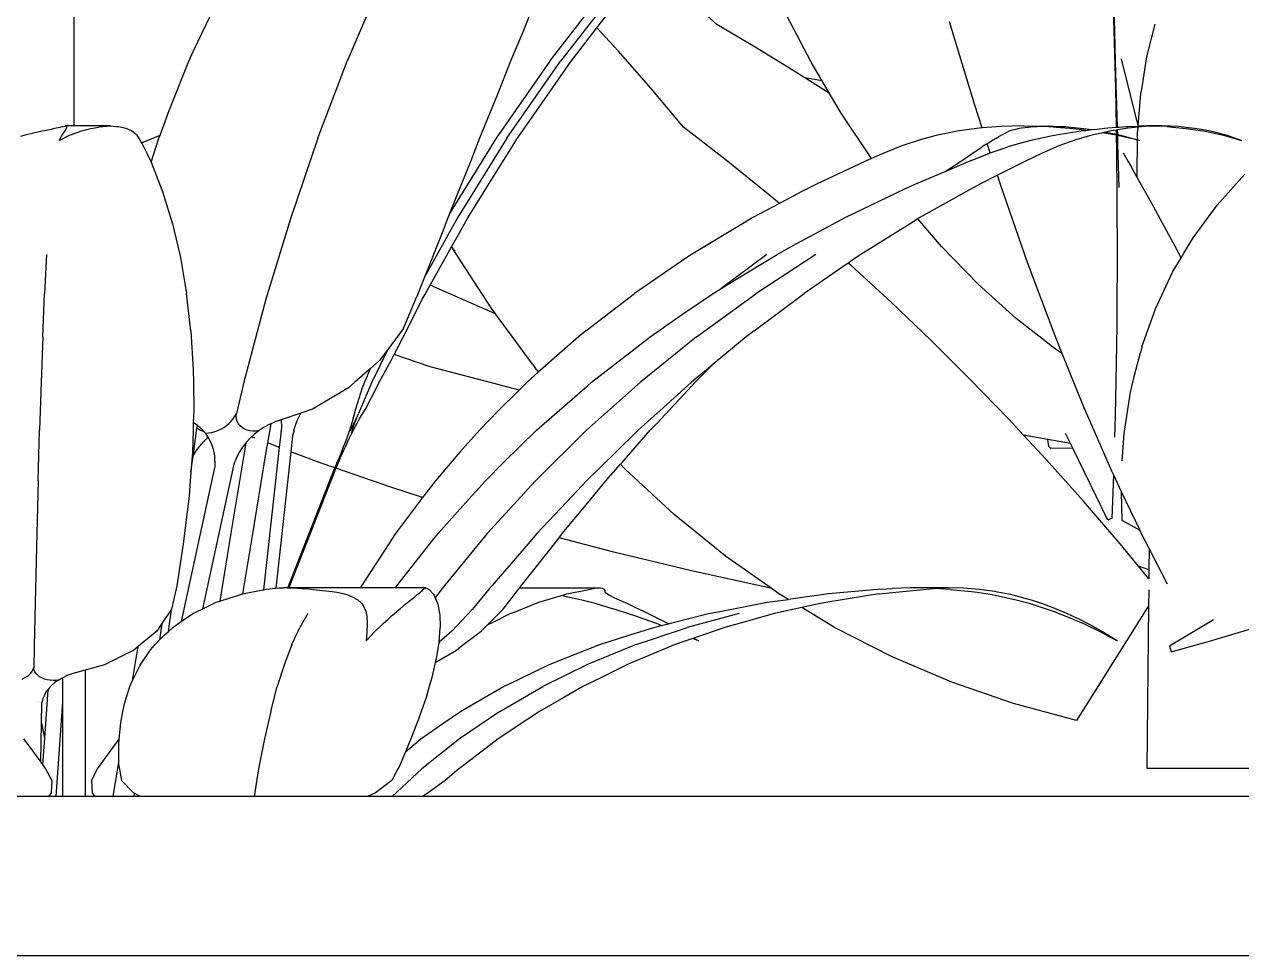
# Model space of a CAD drawing. Header units: metres. Extents: x 244.4 to 340.3, y -4.1 to 64.3.
# Drawn here: x 245.8201 to 246.2028, y 7.2895 to 7.5822 of the extents above; entities that cross this region are included whole.
import ezdxf

# ---------------------------------------------------------------- set-up
doc = ezdxf.new("R2010")
doc.units = ezdxf.units.M
doc.layers.add('Edges', color=7, linetype='Continuous')

# ---------------------------------------------------------------- blocks, each defined once
blk = doc.blocks.new('Novo+Sobrado2m fr')
for p, q in [((-9.75246, -1.66699), (-9.75246, -1.39553)), ((-9.42527, -1.63745), (-9.42626, -1.60272)), ((-9.42542, -1.6369), (-9.426, -1.6185)), ((-9.71489, -1.64334), (-9.70601, -1.62483)), ((-9.65656, -1.6231), (-9.66655, -1.64661)), ((-9.60572, -1.6231), (-9.61119, -1.637)), ((-9.58127, -1.6231), (-9.59947, -1.64661)), ((-9.58806, -1.63612), (-9.57936, -1.62483)), ((-9.55037, -1.63507), (-9.55967, -1.62656)), ((-9.52075, -1.64696), (-9.52965, -1.63001)), ((-9.60289, -1.64661), (-9.5917, -1.63216)), ((-9.61119, -1.637), (-9.61528, -1.64661)), ((-9.59362, -1.64334), (-9.58806, -1.63612)), ((-9.58139, -1.64335), (-9.58806, -1.63612)), ((-9.53827, -1.64218), (-9.55037, -1.63507)), ((-9.46926, -1.66048), (-9.47719, -1.63423)), ((-9.42527, -1.63745), (-9.42542, -1.6369)), ((-9.42523, -1.6444), (-9.42542, -1.6369)), ((-9.425, -1.64682), (-9.42527, -1.63745)), ((-9.41513, -1.6453), (-9.41256, -1.63503)), ((-9.71634, -1.64661), (-9.71489, -1.64334)), ((-9.59615, -1.64661), (-9.59362, -1.64334)), ((-9.571, -1.65518), (-9.58139, -1.64335)), ((-9.52632, -1.64952), (-9.53827, -1.64218)), ((-9.425, -1.64682), (-9.42523, -1.6444)), ((-9.42497, -1.65503), (-9.42523, -1.6444)), ((-9.41669, -1.65482), (-9.41513, -1.6453)), ((-9.72259, -1.66216), (-9.71634, -1.64661)), ((-9.67581, -1.67086), (-9.66655, -1.64661)), ((-9.61528, -1.64661), (-9.61939, -1.65732)), ((-9.61637, -1.67086), (-9.59947, -1.64661)), ((-9.60289, -1.64661), (-9.61035, -1.65732)), ((-9.60696, -1.66216), (-9.59615, -1.64661)), ((-9.5173, -1.65279), (-9.52075, -1.64696)), ((-9.4244, -1.66736), (-9.425, -1.64682)), ((-9.42178, -1.65144), (-9.42318, -1.64591)), ((-9.52272, -1.65182), (-9.52632, -1.64952)), ((-9.5173, -1.65279), (-9.52272, -1.65182)), ((-9.51491, -1.65683), (-9.52272, -1.65182)), ((-9.51491, -1.65683), (-9.5173, -1.65279)), ((-9.41833, -1.66513), (-9.42178, -1.65144)), ((-9.56083, -1.66733), (-9.571, -1.65518)), ((-9.51129, -1.66295), (-9.51491, -1.65683)), ((-9.42475, -1.66739), (-9.42497, -1.65503)), ((-9.41788, -1.66688), (-9.41703, -1.65693)), ((-9.41703, -1.65693), (-9.41669, -1.65482)), ((-9.61939, -1.65732), (-9.62502, -1.67086)), ((-9.61035, -1.65732), (-9.61976, -1.67086)), ((-9.46694, -1.66761), (-9.46926, -1.66048)), ((-9.72541, -1.66987), (-9.72259, -1.66216)), ((-9.61304, -1.67086), (-9.60696, -1.66216)), ((-9.50176, -1.67725), (-9.51129, -1.66295)), ((-9.7652, -1.66914), (-9.76245, -1.66854)), ((-9.76245, -1.66854), (-9.76118, -1.66832)), ((-9.76118, -1.66832), (-9.75949, -1.66795)), ((-9.75949, -1.66795), (-9.75847, -1.66767)), ((-9.75847, -1.66767), (-9.75803, -1.66759)), ((-9.75803, -1.66759), (-9.75683, -1.66732)), ((-9.75683, -1.66732), (-9.75628, -1.66715)), ((-9.75628, -1.66715), (-9.75589, -1.66711)), ((-9.75589, -1.66711), (-9.75523, -1.66701)), ((-9.75495, -1.66774), (-9.7555, -1.66865)), ((-9.75523, -1.66701), (-9.75515, -1.66699)), ((-9.75515, -1.66699), (-9.75485, -1.6671)), ((-9.75246, -1.66699), (-9.75515, -1.66699)), ((-9.75476, -1.66734), (-9.75495, -1.66774)), ((-9.75485, -1.6671), (-9.7548, -1.66719)), ((-9.7548, -1.66719), (-9.75476, -1.66734)), ((-9.74103, -1.66699), (-9.75246, -1.66699)), ((-9.75045, -1.66865), (-9.74843, -1.66813)), ((-9.74843, -1.66813), (-9.74714, -1.66774)), ((-9.74714, -1.66774), (-9.74583, -1.66753)), ((-9.74583, -1.66753), (-9.74397, -1.66719)), ((-9.74397, -1.66719), (-9.74341, -1.66716)), ((-9.74341, -1.66716), (-9.74103, -1.66699)), ((-9.74103, -1.66699), (-9.73917, -1.6671)), ((-9.73917, -1.6671), (-9.73843, -1.66715)), ((-9.73843, -1.66715), (-9.73738, -1.66737)), ((-9.73738, -1.66737), (-9.73614, -1.66767)), ((-9.73614, -1.66767), (-9.73581, -1.66779)), ((-9.73581, -1.66779), (-9.73448, -1.66841)), ((-9.73448, -1.66841), (-9.73426, -1.66854)), ((-9.73426, -1.66854), (-9.73339, -1.6692)), ((-9.54742, -1.67773), (-9.56083, -1.66733)), ((-9.47431, -1.66854), (-9.47772, -1.6692)), ((-9.47337, -1.66841), (-9.47431, -1.66854)), ((-9.46875, -1.66779), (-9.47337, -1.66841)), ((-9.46779, -1.66767), (-9.46875, -1.66779)), ((-9.46694, -1.66761), (-9.46779, -1.66767)), ((-9.46387, -1.66737), (-9.46694, -1.66761)), ((-9.46098, -1.66715), (-9.46387, -1.66737)), ((-9.45397, -1.66699), (-9.46098, -1.66715)), ((-9.45948, -1.66914), (-9.45838, -1.66854)), ((-9.45838, -1.66854), (-9.4577, -1.66832)), ((-9.4577, -1.66832), (-9.45634, -1.66795)), ((-9.45634, -1.66795), (-9.45517, -1.66767)), ((-9.45517, -1.66767), (-9.45459, -1.66759)), ((-9.45459, -1.66759), (-9.45237, -1.66732)), ((-9.45397, -1.66699), (-9.44668, -1.66701)), ((-9.45237, -1.66732), (-9.4509, -1.66715)), ((-9.4509, -1.66715), (-9.44974, -1.66711)), ((-9.44974, -1.66711), (-9.44966, -1.66711)), ((-9.44966, -1.66711), (-9.44668, -1.66701)), ((-9.44676, -1.66719), (-9.44966, -1.66711)), ((-9.44594, -1.66725), (-9.44676, -1.66719)), ((-9.44668, -1.66701), (-9.44599, -1.66699)), ((-9.44599, -1.66699), (-9.4431, -1.6671)), ((-9.44227, -1.66753), (-9.44594, -1.66725)), ((-9.4431, -1.6671), (-9.44064, -1.66719)), ((-9.43943, -1.66774), (-9.44227, -1.66753)), ((-9.44064, -1.66719), (-9.43911, -1.66734)), ((-9.43977, -1.66914), (-9.43591, -1.66854)), ((-9.43636, -1.66813), (-9.43943, -1.66774)), ((-9.43911, -1.66734), (-9.43502, -1.66774)), ((-9.43437, -1.66837), (-9.43636, -1.66813)), ((-9.43591, -1.66854), (-9.43437, -1.66837)), ((-9.43502, -1.66774), (-9.43244, -1.66814)), ((-9.43437, -1.66837), (-9.43393, -1.66832)), ((-9.43393, -1.66832), (-9.43244, -1.66814)), ((-9.43244, -1.66814), (-9.4308, -1.66795)), ((-9.4308, -1.66795), (-9.42852, -1.66767)), ((-9.42852, -1.66767), (-9.42746, -1.66759)), ((-9.42645, -1.66854), (-9.42803, -1.6689)), ((-9.42746, -1.66759), (-9.42475, -1.66739)), ((-9.42562, -1.66841), (-9.42645, -1.66854)), ((-9.42473, -1.66827), (-9.42562, -1.66841)), ((-9.42475, -1.66739), (-9.4244, -1.66736)), ((-9.42437, -1.66821), (-9.42473, -1.66827)), ((-9.42471, -1.66961), (-9.42473, -1.66827)), ((-9.4244, -1.66736), (-9.42383, -1.66732)), ((-9.42178, -1.66779), (-9.42437, -1.66821)), ((-9.42433, -1.66969), (-9.42437, -1.66821)), ((-9.42383, -1.66732), (-9.42167, -1.66715)), ((-9.42123, -1.6677), (-9.42178, -1.66779)), ((-9.42167, -1.66715), (-9.42125, -1.66714)), ((-9.42125, -1.66714), (-9.4179, -1.66706)), ((-9.42102, -1.66767), (-9.42123, -1.6677)), ((-9.41792, -1.66737), (-9.42102, -1.66767)), ((-9.41788, -1.66688), (-9.41833, -1.66513)), ((-9.41807, -1.66911), (-9.41792, -1.66737)), ((-9.41787, -1.66737), (-9.41792, -1.66737)), ((-9.4179, -1.66706), (-9.41788, -1.66688)), ((-9.41515, -1.66699), (-9.4179, -1.66706)), ((-9.41568, -1.66715), (-9.41787, -1.66737)), ((-9.41278, -1.66707), (-9.41568, -1.66715)), ((-9.41041, -1.66699), (-9.41515, -1.66699)), ((-9.41515, -1.66699), (-9.41278, -1.66707)), ((-9.40887, -1.66719), (-9.41278, -1.66707)), ((-9.40524, -1.66719), (-9.41041, -1.66699)), ((-9.40887, -1.66719), (-9.40714, -1.66734)), ((-9.40714, -1.66734), (-9.40278, -1.66774)), ((-9.40204, -1.66753), (-9.40524, -1.66719)), ((-9.40278, -1.66774), (-9.39686, -1.66865)), ((-9.40016, -1.66774), (-9.40204, -1.66753)), ((-9.39799, -1.66813), (-9.40016, -1.66774)), ((-9.39516, -1.66865), (-9.39799, -1.66813)), ((-9.76915, -1.6702), (-9.76777, -1.66977)), ((-9.76777, -1.66977), (-9.7652, -1.66914)), ((-9.75629, -1.66991), (-9.75717, -1.67151)), ((-9.75717, -1.67151), (-9.75383, -1.66991)), ((-9.7555, -1.66865), (-9.75629, -1.66991)), ((-9.75383, -1.66991), (-9.7512, -1.66896)), ((-9.7512, -1.66896), (-9.75045, -1.66865)), ((-9.73339, -1.6692), (-9.73284, -1.66977)), ((-9.73284, -1.66977), (-9.73256, -1.67012)), ((-9.73256, -1.67012), (-9.73178, -1.67134)), ((-9.73178, -1.67134), (-9.73127, -1.67226)), ((-9.73127, -1.67226), (-9.72541, -1.66987)), ((-9.73127, -1.67226), (-9.73071, -1.67325)), ((-9.72824, -1.67841), (-9.72578, -1.67086)), ((-9.72578, -1.67086), (-9.72541, -1.66987)), ((-9.67581, -1.67086), (-9.68434, -1.69581)), ((-9.61637, -1.67086), (-9.63192, -1.69581)), ((-9.62502, -1.67086), (-9.62767, -1.67795)), ((-9.61976, -1.67086), (-9.62416, -1.67795)), ((-9.61951, -1.68123), (-9.61304, -1.67086)), ((-9.4864, -1.67134), (-9.49219, -1.67325)), ((-9.48185, -1.67012), (-9.4864, -1.67134)), ((-9.4805, -1.66977), (-9.48185, -1.67012)), ((-9.47772, -1.6692), (-9.4805, -1.66977)), ((-9.46535, -1.67252), (-9.46499, -1.6723)), ((-9.46499, -1.6723), (-9.46351, -1.67134)), ((-9.46351, -1.67134), (-9.46256, -1.67084)), ((-9.46256, -1.67084), (-9.46146, -1.6702)), ((-9.46146, -1.6702), (-9.46076, -1.66977)), ((-9.46076, -1.66977), (-9.45948, -1.66914)), ((-9.45807, -1.67325), (-9.45464, -1.6723)), ((-9.45464, -1.6723), (-9.45107, -1.67134)), ((-9.45107, -1.67134), (-9.44875, -1.67084)), ((-9.44875, -1.67084), (-9.44577, -1.6702)), ((-9.44577, -1.6702), (-9.44535, -1.67012)), ((-9.44535, -1.67012), (-9.44367, -1.66977)), ((-9.44367, -1.66977), (-9.43977, -1.66914)), ((-9.43747, -1.67134), (-9.44287, -1.67325)), ((-9.43317, -1.67012), (-9.43747, -1.67134)), ((-9.43195, -1.66977), (-9.43317, -1.67012)), ((-9.42939, -1.6692), (-9.43195, -1.66977)), ((-9.42916, -1.66915), (-9.42939, -1.6692)), ((-9.42803, -1.6689), (-9.42916, -1.66915)), ((-9.4247, -1.66991), (-9.42916, -1.66915)), ((-9.42803, -1.6689), (-9.42471, -1.66961)), ((-9.42471, -1.66961), (-9.42433, -1.66969)), ((-9.42467, -1.67183), (-9.4247, -1.66991)), ((-9.42432, -1.66999), (-9.4247, -1.66991)), ((-9.42425, -1.67255), (-9.42467, -1.67183)), ((-9.42465, -1.67289), (-9.42467, -1.67183)), ((-9.42433, -1.66969), (-9.4233, -1.66991)), ((-9.42425, -1.67255), (-9.42432, -1.66999)), ((-9.42113, -1.67069), (-9.42432, -1.66999)), ((-9.4233, -1.66991), (-9.42114, -1.6705)), ((-9.42114, -1.6705), (-9.4181, -1.67136)), ((-9.4181, -1.67136), (-9.42113, -1.67069)), ((-9.41824, -1.6818), (-9.4181, -1.67136)), ((-9.4181, -1.67133), (-9.41807, -1.66911)), ((-9.4181, -1.67136), (-9.41741, -1.67151)), ((-9.39686, -1.66865), (-9.39107, -1.66991)), ((-9.3939, -1.66896), (-9.39516, -1.66865)), ((-9.39024, -1.66991), (-9.3939, -1.66896)), ((-9.39107, -1.66991), (-9.3854, -1.67151)), ((-9.3854, -1.67151), (-9.39024, -1.66991)), ((-9.73071, -1.67325), (-9.72958, -1.6755)), ((-9.72958, -1.6755), (-9.72832, -1.6782)), ((-9.49789, -1.6755), (-9.50176, -1.67725)), ((-9.49219, -1.67325), (-9.49789, -1.6755)), ((-9.47215, -1.67707), (-9.46996, -1.6755)), ((-9.46996, -1.6755), (-9.46913, -1.67497)), ((-9.46913, -1.67497), (-9.46769, -1.67402)), ((-9.46857, -1.67707), (-9.46469, -1.6755)), ((-9.46769, -1.67402), (-9.46659, -1.67325)), ((-9.46659, -1.67325), (-9.46535, -1.67252)), ((-9.46442, -1.6754), (-9.46535, -1.67252)), ((-9.46469, -1.6755), (-9.46442, -1.6754)), ((-9.46442, -1.6754), (-9.46318, -1.67497)), ((-9.46318, -1.67497), (-9.46038, -1.67402)), ((-9.46038, -1.67402), (-9.45807, -1.67325)), ((-9.44811, -1.6755), (-9.4535, -1.6782)), ((-9.44457, -1.67398), (-9.44811, -1.6755)), ((-9.44287, -1.67325), (-9.44457, -1.67398)), ((-9.42446, -1.69049), (-9.42465, -1.67289)), ((-9.42384, -1.68636), (-9.42425, -1.67255)), ((-9.42126, -1.67768), (-9.42252, -1.67553)), ((-9.72832, -1.6782), (-9.72824, -1.67841)), ((-9.72824, -1.67841), (-9.72557, -1.68514)), ((-9.62416, -1.67795), (-9.63438, -1.69445)), ((-9.62767, -1.67795), (-9.63438, -1.69445)), ((-9.53418, -1.68844), (-9.54742, -1.67773)), ((-9.50385, -1.6782), (-9.51886, -1.68514)), ((-9.50176, -1.67725), (-9.50385, -1.6782)), ((-9.47858, -1.68126), (-9.47379, -1.67816)), ((-9.47858, -1.68126), (-9.47122, -1.67816)), ((-9.47379, -1.67816), (-9.47215, -1.67707)), ((-9.47122, -1.67816), (-9.46857, -1.67707)), ((-9.4535, -1.6782), (-9.46212, -1.68248)), ((-9.42087, -1.67838), (-9.42126, -1.67768)), ((-9.41817, -1.68318), (-9.42087, -1.67838)), ((-9.62865, -1.69581), (-9.61951, -1.68123)), ((-9.48784, -1.68514), (-9.47858, -1.68126)), ((-9.46212, -1.68248), (-9.4675, -1.68514)), ((-9.46107, -1.68571), (-9.46212, -1.68248)), ((-9.41817, -1.68318), (-9.41824, -1.6818)), ((-9.4137, -1.69115), (-9.41817, -1.68318)), ((-9.39309, -1.69184), (-9.38446, -1.68219)), ((-9.72557, -1.68514), (-9.72463, -1.68763)), ((-9.72463, -1.68763), (-9.7221, -1.69577)), ((-9.52366, -1.68763), (-9.53071, -1.69137)), ((-9.51886, -1.68514), (-9.52366, -1.68763)), ((-9.51003, -1.69574), (-9.49109, -1.68668)), ((-9.49109, -1.68668), (-9.48784, -1.68514)), ((-9.47192, -1.68763), (-9.48652, -1.69577)), ((-9.4675, -1.68514), (-9.47192, -1.68763)), ((-9.45265, -1.70988), (-9.46107, -1.68571)), ((-9.53071, -1.69137), (-9.53902, -1.69577)), ((-9.53071, -1.69137), (-9.53418, -1.68844)), ((-9.4244, -1.70781), (-9.42446, -1.69049)), ((-9.40685, -1.70372), (-9.4137, -1.69115)), ((-9.63438, -1.69445), (-9.63493, -1.69581)), ((-9.40065, -1.70211), (-9.39309, -1.69184)), ((-9.7221, -1.69577), (-9.72153, -1.6977)), ((-9.72153, -1.6977), (-9.71924, -1.70734)), ((-9.68434, -1.69581), (-9.69211, -1.72138)), ((-9.63192, -1.69581), (-9.64228, -1.71449)), ((-9.63493, -1.69581), (-9.63671, -1.70052)), ((-9.63128, -1.70052), (-9.62865, -1.69581)), ((-9.54229, -1.6977), (-9.5583, -1.70734)), ((-9.53902, -1.69577), (-9.54229, -1.6977)), ((-9.52792, -1.70541), (-9.51003, -1.69574)), ((-9.4896, -1.6977), (-9.50514, -1.70734)), ((-9.48715, -1.69616), (-9.4896, -1.6977)), ((-9.48652, -1.69577), (-9.48715, -1.69616)), ((-9.47974, -1.70486), (-9.48715, -1.69616)), ((-9.63671, -1.70052), (-9.64228, -1.71449)), ((-9.63379, -1.70501), (-9.63128, -1.70052)), ((-9.40353, -1.70694), (-9.40065, -1.70211)), ((-9.64053, -1.71706), (-9.63379, -1.70501)), ((-9.63379, -1.70501), (-9.63333, -1.70556)), ((-9.62131, -1.72418), (-9.63333, -1.70556)), ((-9.63333, -1.70556), (-9.63265, -1.70638)), ((-9.53144, -1.70734), (-9.52792, -1.70541)), ((-9.46824, -1.71671), (-9.47974, -1.70486)), ((-9.40684, -1.70376), (-9.40685, -1.70372)), ((-9.40683, -1.70384), (-9.40684, -1.70376)), ((-9.40627, -1.70487), (-9.40683, -1.70384)), ((-9.40441, -1.70843), (-9.40627, -1.70487)), ((-9.76112, -1.70734), (-9.76169, -1.71972)), ((-9.71924, -1.70734), (-9.71901, -1.70836)), ((-9.71901, -1.70836), (-9.71707, -1.71959)), ((-9.55981, -1.70836), (-9.57623, -1.71959)), ((-9.5583, -1.70734), (-9.55981, -1.70836)), ((-9.53462, -1.70734), (-9.54895, -1.71804)), ((-9.54494, -1.71557), (-9.53144, -1.70734)), ((-9.5192, -1.70734), (-9.53813, -1.71972)), ((-9.50908, -1.71006), (-9.52295, -1.71959)), ((-9.5066, -1.70836), (-9.50908, -1.71006)), ((-9.50827, -1.71077), (-9.50908, -1.71006)), ((-9.50514, -1.70734), (-9.5066, -1.70836)), ((-9.44401, -1.73294), (-9.45265, -1.70988)), ((-9.42447, -1.72485), (-9.4244, -1.70781)), ((-9.40712, -1.71297), (-9.40441, -1.70843)), ((-9.40441, -1.70843), (-9.40353, -1.70694)), ((-9.64228, -1.71449), (-9.64449, -1.72004)), ((-9.49559, -1.72239), (-9.50827, -1.71077)), ((-9.41248, -1.72441), (-9.40712, -1.71297)), ((-9.6422, -1.72004), (-9.64053, -1.71706)), ((-9.63769, -1.71832), (-9.64053, -1.71706)), ((-9.61994, -1.72605), (-9.63769, -1.71832)), ((-9.55188, -1.71985), (-9.54895, -1.71804)), ((-9.54895, -1.71804), (-9.54494, -1.71557)), ((-9.45629, -1.72745), (-9.46824, -1.71671)), ((-9.76224, -1.73325), (-9.76169, -1.71972)), ((-9.71573, -1.73139), (-9.71707, -1.71959)), ((-9.69211, -1.72138), (-9.69911, -1.74752)), ((-9.6451, -1.72138), (-9.649, -1.73071)), ((-9.6476, -1.73071), (-9.64296, -1.72138)), ((-9.64449, -1.72004), (-9.6451, -1.72138)), ((-9.64296, -1.72138), (-9.6422, -1.72004)), ((-9.59151, -1.73139), (-9.57623, -1.71959)), ((-9.56112, -1.72617), (-9.55188, -1.71985)), ((-9.55674, -1.73325), (-9.53813, -1.71972)), ((-9.5386, -1.73139), (-9.52295, -1.71959)), ((-9.61994, -1.72605), (-9.62131, -1.72418)), ((-9.48311, -1.73431), (-9.49559, -1.72239)), ((-9.42453, -1.72966), (-9.42447, -1.72485)), ((-9.41673, -1.73639), (-9.41248, -1.72441)), ((-9.60834, -1.74188), (-9.61994, -1.72605)), ((-9.57133, -1.73325), (-9.56112, -1.72617)), ((-9.44391, -1.73708), (-9.45629, -1.72745)), ((-9.42467, -1.74162), (-9.42453, -1.72966)), ((-9.76224, -1.73325), (-9.76276, -1.74751)), ((-9.71573, -1.73139), (-9.71498, -1.74368)), ((-9.649, -1.73071), (-9.65382, -1.73722)), ((-9.65179, -1.73878), (-9.6476, -1.73071)), ((-9.59385, -1.73325), (-9.60575, -1.74368)), ((-9.59151, -1.73139), (-9.59385, -1.73325)), ((-9.57648, -1.7372), (-9.57133, -1.73325)), ((-9.55674, -1.73325), (-9.57441, -1.74751)), ((-9.5411, -1.73325), (-9.55147, -1.74185)), ((-9.5386, -1.73139), (-9.5411, -1.73325)), ((-9.44176, -1.7385), (-9.44401, -1.73294)), ((-9.65382, -1.73722), (-9.65885, -1.74752)), ((-9.65382, -1.73722), (-9.65639, -1.74068)), ((-9.58974, -1.74751), (-9.57648, -1.7372)), ((-9.47081, -1.74652), (-9.48311, -1.73431)), ((-9.44292, -1.73773), (-9.44391, -1.73708)), ((-9.41673, -1.73639), (-9.41721, -1.73813)), ((-9.65639, -1.74068), (-9.65935, -1.74327)), ((-9.65652, -1.74752), (-9.65278, -1.74068)), ((-9.65278, -1.74068), (-9.65179, -1.73878)), ((-9.64053, -1.74267), (-9.65179, -1.73878)), ((-9.44176, -1.7385), (-9.44292, -1.73773)), ((-9.43516, -1.75483), (-9.44176, -1.7385)), ((-9.41912, -1.74577), (-9.41721, -1.73813)), ((-9.71498, -1.74368), (-9.71494, -1.74751)), ((-9.65935, -1.74327), (-9.66421, -1.74752)), ((-9.65935, -1.74327), (-9.66117, -1.74752)), ((-9.62077, -1.74777), (-9.64053, -1.74267)), ((-9.60639, -1.74426), (-9.61001, -1.74751)), ((-9.60834, -1.74188), (-9.60756, -1.74285)), ((-9.60639, -1.74426), (-9.60756, -1.74285)), ((-9.60575, -1.74368), (-9.60639, -1.74426)), ((-9.55368, -1.74368), (-9.55836, -1.74751)), ((-9.55717, -1.74751), (-9.55147, -1.74185)), ((-9.55147, -1.74185), (-9.55368, -1.74368)), ((-9.425, -1.7581), (-9.42467, -1.74162)), ((-9.76276, -1.74751), (-9.76326, -1.7626)), ((-9.71494, -1.74751), (-9.71482, -1.75643)), ((-9.69911, -1.74752), (-9.7014, -1.75738)), ((-9.66421, -1.74752), (-9.66613, -1.74927)), ((-9.65885, -1.74752), (-9.66303, -1.75738)), ((-9.66117, -1.74752), (-9.66182, -1.74927)), ((-9.65736, -1.74927), (-9.65652, -1.74752)), ((-9.61249, -1.74997), (-9.62077, -1.74777)), ((-9.61001, -1.74751), (-9.61249, -1.74997)), ((-9.60465, -1.7605), (-9.59103, -1.74862)), ((-9.57441, -1.74751), (-9.59129, -1.7626)), ((-9.59103, -1.74862), (-9.58974, -1.74751)), ((-9.56927, -1.7605), (-9.55818, -1.74862)), ((-9.55836, -1.74751), (-9.56821, -1.75643)), ((-9.55818, -1.74862), (-9.55717, -1.74751)), ((-9.45871, -1.75903), (-9.47081, -1.74652)), ((-9.42033, -1.75063), (-9.41912, -1.74577)), ((-9.66613, -1.74927), (-9.67747, -1.75595)), ((-9.66182, -1.74927), (-9.664, -1.75595)), ((-9.66085, -1.75595), (-9.65736, -1.74927)), ((-9.61249, -1.74997), (-9.61898, -1.75643)), ((-9.42233, -1.76363), (-9.42033, -1.75063)), ((-9.71482, -1.75643), (-9.71496, -1.76018)), ((-9.67747, -1.75595), (-9.68118, -1.75722)), ((-9.664, -1.75595), (-9.66498, -1.75997)), ((-9.66257, -1.7588), (-9.66085, -1.75595)), ((-9.61898, -1.75643), (-9.62502, -1.7626)), ((-9.56821, -1.75643), (-9.57511, -1.7626)), ((-9.42613, -1.77551), (-9.43516, -1.75483)), ((-9.71496, -1.76018), (-9.71504, -1.7626)), ((-9.71468, -1.76034), (-9.71496, -1.76018)), ((-9.71367, -1.76108), (-9.71468, -1.76034)), ((-9.70375, -1.76049), (-9.70303, -1.75978)), ((-9.70303, -1.75978), (-9.7024, -1.75901)), ((-9.7024, -1.75901), (-9.70185, -1.75821)), ((-9.70185, -1.75821), (-9.7014, -1.75738)), ((-9.70146, -1.75824), (-9.7014, -1.75738)), ((-9.70137, -1.75908), (-9.70146, -1.75824)), ((-9.70113, -1.75987), (-9.70137, -1.75908)), ((-9.70076, -1.76059), (-9.70113, -1.75987)), ((-9.6892, -1.75997), (-9.69062, -1.76061)), ((-9.68737, -1.75934), (-9.6892, -1.75997)), ((-9.68118, -1.75722), (-9.68737, -1.75934)), ((-9.68737, -1.75934), (-9.68732, -1.75972)), ((-9.68732, -1.75972), (-9.68725, -1.76133)), ((-9.68278, -1.76102), (-9.68218, -1.75939)), ((-9.68218, -1.75939), (-9.68149, -1.75782)), ((-9.68149, -1.75782), (-9.68118, -1.75722)), ((-9.66498, -1.75997), (-9.66521, -1.76075)), ((-9.66448, -1.76059), (-9.66414, -1.75987)), ((-9.66424, -1.76049), (-9.66397, -1.75978)), ((-9.66414, -1.75987), (-9.66378, -1.75908)), ((-9.66397, -1.75978), (-9.66368, -1.75901)), ((-9.66395, -1.76129), (-9.66344, -1.76034)), ((-9.66378, -1.75908), (-9.6634, -1.75824)), ((-9.66368, -1.75901), (-9.6634, -1.75824)), ((-9.66344, -1.76034), (-9.66298, -1.7595)), ((-9.6634, -1.75824), (-9.66336, -1.75821)), ((-9.66336, -1.75821), (-9.66303, -1.75738)), ((-9.66298, -1.7595), (-9.66257, -1.7588)), ((-9.45392, -1.76418), (-9.45871, -1.75903)), ((-9.4252, -1.76483), (-9.425, -1.7581)), ((-9.76374, -1.77848), (-9.76326, -1.7626)), ((-9.71504, -1.7626), (-9.71526, -1.76961)), ((-9.71505, -1.77086), (-9.71381, -1.76201)), ((-9.71381, -1.76201), (-9.71367, -1.76108)), ((-9.71345, -1.76225), (-9.71381, -1.76201)), ((-9.71338, -1.76129), (-9.71367, -1.76108)), ((-9.71262, -1.76269), (-9.71345, -1.76225)), ((-9.7122, -1.76236), (-9.71338, -1.76129)), ((-9.71172, -1.76304), (-9.71262, -1.76269)), ((-9.71157, -1.76308), (-9.7122, -1.76236)), ((-9.71157, -1.76308), (-9.71172, -1.76304)), ((-9.71116, -1.76354), (-9.71157, -1.76308)), ((-9.71116, -1.76354), (-9.71018, -1.76347)), ((-9.71026, -1.76483), (-9.71116, -1.76354)), ((-9.71018, -1.76347), (-9.70918, -1.7633)), ((-9.70918, -1.7633), (-9.7082, -1.76304)), ((-9.7082, -1.76304), (-9.70722, -1.76269)), ((-9.70722, -1.76269), (-9.70628, -1.76225)), ((-9.70628, -1.76225), (-9.70538, -1.76174)), ((-9.70538, -1.76174), (-9.70453, -1.76115)), ((-9.70453, -1.76115), (-9.70375, -1.76049)), ((-9.70025, -1.76124), (-9.70076, -1.76059)), ((-9.69963, -1.7618), (-9.70025, -1.76124)), ((-9.6989, -1.76226), (-9.69963, -1.7618)), ((-9.69807, -1.7626), (-9.6989, -1.76226)), ((-9.69717, -1.76282), (-9.69807, -1.7626)), ((-9.69622, -1.76291), (-9.69717, -1.76282)), ((-9.69573, -1.76388), (-9.69711, -1.76515)), ((-9.69523, -1.76288), (-9.69622, -1.76291)), ((-9.69423, -1.76272), (-9.69573, -1.76388)), ((-9.69423, -1.76272), (-9.69523, -1.76288)), ((-9.69263, -1.76167), (-9.69423, -1.76272)), ((-9.69094, -1.76075), (-9.69263, -1.76167)), ((-9.69062, -1.76061), (-9.69164, -1.7666)), ((-9.69062, -1.76061), (-9.69094, -1.76075)), ((-9.68786, -1.76802), (-9.68738, -1.76369)), ((-9.68738, -1.76369), (-9.68732, -1.76297)), ((-9.68725, -1.76133), (-9.68732, -1.76297)), ((-9.68336, -1.76297), (-9.68372, -1.76441)), ((-9.6833, -1.7627), (-9.68336, -1.76297)), ((-9.6833, -1.7627), (-9.68278, -1.76102)), ((-9.66627, -1.76388), (-9.66673, -1.76515)), ((-9.66585, -1.76272), (-9.66627, -1.76388)), ((-9.66585, -1.76272), (-9.66586, -1.76288)), ((-9.66586, -1.76288), (-9.66581, -1.76291)), ((-9.6655, -1.76167), (-9.66585, -1.76272)), ((-9.66581, -1.76291), (-9.6657, -1.76282)), ((-9.66571, -1.76482), (-9.66509, -1.76354)), ((-9.6657, -1.76282), (-9.66554, -1.7626)), ((-9.66554, -1.7626), (-9.66534, -1.76226)), ((-9.66521, -1.76075), (-9.6655, -1.76167)), ((-9.66534, -1.76226), (-9.66509, -1.7618)), ((-9.66512, -1.76347), (-9.66511, -1.7633)), ((-9.66509, -1.76354), (-9.66512, -1.76347)), ((-9.66511, -1.7633), (-9.66506, -1.76304)), ((-9.66509, -1.7618), (-9.6648, -1.76124)), ((-9.66509, -1.76354), (-9.6645, -1.76236)), ((-9.66506, -1.76304), (-9.66497, -1.76269)), ((-9.66497, -1.76269), (-9.66484, -1.76225)), ((-9.66484, -1.76225), (-9.66468, -1.76174)), ((-9.6648, -1.76124), (-9.66448, -1.76059)), ((-9.66468, -1.76174), (-9.66448, -1.76115)), ((-9.6645, -1.76236), (-9.66395, -1.76129)), ((-9.66448, -1.76115), (-9.66424, -1.76049)), ((-9.62502, -1.7626), (-9.63122, -1.76961)), ((-9.6174, -1.77278), (-9.60701, -1.7626)), ((-9.60734, -1.77848), (-9.59129, -1.7626)), ((-9.60701, -1.7626), (-9.60465, -1.7605)), ((-9.57511, -1.7626), (-9.5822, -1.76961)), ((-9.58014, -1.77278), (-9.57129, -1.7626)), ((-9.57129, -1.7626), (-9.56927, -1.7605)), ((-9.44627, -1.76555), (-9.45392, -1.76418)), ((-9.44681, -1.77183), (-9.45392, -1.76418)), ((-9.43916, -1.76682), (-9.44072, -1.76363)), ((-9.42288, -1.77227), (-9.42233, -1.76363)), ((-9.71401, -1.76913), (-9.7129, -1.76762)), ((-9.7129, -1.76762), (-9.71164, -1.76618)), ((-9.71164, -1.76618), (-9.71026, -1.76483)), ((-9.70952, -1.76618), (-9.71026, -1.76483)), ((-9.70893, -1.76762), (-9.70952, -1.76618)), ((-9.70851, -1.76913), (-9.70893, -1.76762)), ((-9.6995, -1.76794), (-9.70046, -1.76944)), ((-9.6984, -1.76653), (-9.6995, -1.76794)), ((-9.6984, -1.76653), (-9.69895, -1.76982)), ((-9.69838, -1.76651), (-9.6984, -1.76653)), ((-9.69711, -1.76515), (-9.69838, -1.76651)), ((-9.69558, -1.76512), (-9.69635, -1.76482)), ((-9.69283, -1.81274), (-9.68786, -1.76802)), ((-9.69164, -1.7666), (-9.69233, -1.77069)), ((-9.69164, -1.7666), (-9.69173, -1.76656)), ((-9.68786, -1.76802), (-9.69164, -1.7666)), ((-9.68372, -1.76441), (-9.68427, -1.76937)), ((-9.6678, -1.76794), (-9.66839, -1.76944)), ((-9.66724, -1.76651), (-9.6678, -1.76794)), ((-9.66772, -1.76913), (-9.66703, -1.76762)), ((-9.66673, -1.76515), (-9.66724, -1.76651)), ((-9.66703, -1.76762), (-9.66636, -1.76618)), ((-9.66636, -1.76618), (-9.66571, -1.76482)), ((-9.44598, -1.76768), (-9.44627, -1.76555)), ((-9.43916, -1.76682), (-9.44627, -1.76555)), ((-9.44535, -1.76831), (-9.44598, -1.76768)), ((-9.43848, -1.76822), (-9.43916, -1.76682)), ((-9.71526, -1.76961), (-9.71575, -1.77583)), ((-9.71575, -1.77583), (-9.71505, -1.77086)), ((-9.71505, -1.77086), (-9.71497, -1.7707)), ((-9.71497, -1.7707), (-9.71401, -1.76913)), ((-9.70824, -1.7707), (-9.70851, -1.76913)), ((-9.70815, -1.7723), (-9.70824, -1.7707)), ((-9.69895, -1.76982), (-9.70313, -1.79493)), ((-9.70127, -1.77099), (-9.70193, -1.77255)), ((-9.70046, -1.76944), (-9.70127, -1.77099)), ((-9.69233, -1.77069), (-9.6965, -1.79577)), ((-9.68427, -1.76937), (-9.68904, -1.81224)), ((-9.6751, -1.77282), (-9.68427, -1.76937)), ((-9.66902, -1.77099), (-9.66972, -1.77255)), ((-9.66914, -1.7723), (-9.66843, -1.7707)), ((-9.66839, -1.76944), (-9.66902, -1.77099)), ((-9.66843, -1.7707), (-9.66772, -1.76913)), ((-9.63122, -1.76961), (-9.63883, -1.77848)), ((-9.5822, -1.76961), (-9.59131, -1.77848)), ((-9.43511, -1.78491), (-9.44681, -1.77183)), ((-9.43848, -1.76822), (-9.44535, -1.76831)), ((-9.42744, -1.79089), (-9.43848, -1.76822)), ((-9.70823, -1.77394), (-9.71874, -1.82267)), ((-9.71193, -1.81869), (-9.70212, -1.77325)), ((-9.70816, -1.77257), (-9.70823, -1.77394)), ((-9.70815, -1.7723), (-9.70816, -1.77257)), ((-9.70212, -1.77325), (-9.70193, -1.77255)), ((-9.68527, -1.81212), (-9.67045, -1.77443)), ((-9.6701, -1.77456), (-9.68488, -1.81212)), ((-9.67045, -1.77443), (-9.6751, -1.77282)), ((-9.67045, -1.77443), (-9.66999, -1.77325)), ((-9.66986, -1.77394), (-9.6701, -1.77456)), ((-9.6529, -1.78052), (-9.6701, -1.77456)), ((-9.66999, -1.77325), (-9.66972, -1.77255)), ((-9.66926, -1.77257), (-9.66986, -1.77394)), ((-9.66914, -1.7723), (-9.66926, -1.77257)), ((-9.62311, -1.77848), (-9.6174, -1.77278)), ((-9.58526, -1.77848), (-9.58063, -1.77332)), ((-9.58063, -1.77332), (-9.58014, -1.77278)), ((-9.57915, -1.77487), (-9.58063, -1.77332)), ((-9.56377, -1.78913), (-9.57915, -1.77487)), ((-9.42556, -1.77672), (-9.42613, -1.77551)), ((-9.76374, -1.77848), (-9.76419, -1.79511)), ((-9.71596, -1.77848), (-9.7163, -1.78321)), ((-9.71575, -1.77583), (-9.71596, -1.77848)), ((-9.63883, -1.77848), (-9.64248, -1.78321)), ((-9.62937, -1.78539), (-9.62311, -1.77848)), ((-9.60734, -1.77848), (-9.62252, -1.79511)), ((-9.59131, -1.77848), (-9.59569, -1.78321)), ((-9.59087, -1.78539), (-9.58526, -1.77848)), ((-9.42606, -1.7902), (-9.42556, -1.77672)), ((-9.42309, -1.78193), (-9.42556, -1.77672)), ((-9.7163, -1.78321), (-9.71771, -1.79511)), ((-9.64286, -1.78371), (-9.6529, -1.78052)), ((-9.64248, -1.78321), (-9.64286, -1.78371)), ((-9.59569, -1.78321), (-9.60692, -1.79511)), ((-9.42291, -1.79102), (-9.42309, -1.78193)), ((-9.41732, -1.79412), (-9.42309, -1.78193)), ((-9.64286, -1.78371), (-9.65138, -1.79511)), ((-9.63801, -1.79511), (-9.62937, -1.78539)), ((-9.59902, -1.79511), (-9.59087, -1.78539)), ((-9.42361, -1.79829), (-9.43511, -1.78491)), ((-9.54766, -1.80218), (-9.56377, -1.78913)), ((-9.42606, -1.7902), (-9.42744, -1.79089)), ((-9.41732, -1.79412), (-9.42291, -1.79102)), ((-9.41693, -1.79495), (-9.41732, -1.79412)), ((-9.76419, -1.79511), (-9.76461, -1.81246)), ((-9.71811, -1.79831), (-9.72017, -1.81155)), ((-9.71771, -1.79511), (-9.71811, -1.79831)), ((-9.70313, -1.79493), (-9.70663, -1.81634)), ((-9.6965, -1.79577), (-9.69951, -1.81405)), ((-9.6535, -1.79831), (-9.66206, -1.81155)), ((-9.65138, -1.79511), (-9.6535, -1.79831)), ((-9.65096, -1.81155), (-9.64057, -1.79831)), ((-9.64057, -1.79831), (-9.63801, -1.79511)), ((-9.62252, -1.79511), (-9.63679, -1.81246)), ((-9.60966, -1.79831), (-9.62113, -1.81155)), ((-9.61184, -1.81155), (-9.60144, -1.79831)), ((-9.60692, -1.79511), (-9.60966, -1.79831)), ((-9.60144, -1.79831), (-9.59998, -1.79638)), ((-9.59998, -1.79638), (-9.59902, -1.79511)), ((-9.58275, -1.80096), (-9.59998, -1.79638)), ((-9.41777, -1.80535), (-9.42361, -1.79829)), ((-9.41444, -1.79979), (-9.41693, -1.79495)), ((-9.55836, -1.80684), (-9.58275, -1.80096)), ((-9.53326, -1.81229), (-9.54766, -1.80218)), ((-9.41444, -1.79979), (-9.41451, -1.8065)), ((-9.40869, -1.81095), (-9.41444, -1.79979)), ((-9.41451, -1.8065), (-9.41777, -1.80535)), ((-9.41454, -1.80926), (-9.41777, -1.80535)), ((-9.53354, -1.81224), (-9.55836, -1.80684)), ((-9.41451, -1.8065), (-9.41454, -1.80926)), ((-9.76461, -1.81246), (-9.765, -1.83048)), ((-9.72039, -1.81246), (-9.72185, -1.81889)), ((-9.72017, -1.81155), (-9.72039, -1.81246)), ((-9.69951, -1.81405), (-9.69315, -1.81279)), ((-9.69315, -1.81279), (-9.69283, -1.81274)), ((-9.69283, -1.81274), (-9.69204, -1.81259)), ((-9.69204, -1.81259), (-9.69018, -1.81231)), ((-9.69018, -1.81231), (-9.68945, -1.81227)), ((-9.68945, -1.81227), (-9.68904, -1.81224)), ((-9.68904, -1.81224), (-9.68796, -1.81218)), ((-9.68796, -1.81218), (-9.68662, -1.81212)), ((-9.68527, -1.81212), (-9.68662, -1.81212)), ((-9.68527, -1.81212), (-9.68488, -1.81212)), ((-9.6624, -1.81212), (-9.68488, -1.81212)), ((-9.68488, -1.81212), (-9.68461, -1.81217)), ((-9.68461, -1.81217), (-9.68231, -1.81222)), ((-9.68231, -1.81222), (-9.68081, -1.81234)), ((-9.68081, -1.81234), (-9.67874, -1.8125)), ((-9.67874, -1.8125), (-9.67719, -1.81261)), ((-9.67719, -1.81261), (-9.67432, -1.81296)), ((-9.67432, -1.81296), (-9.67128, -1.8133)), ((-9.67128, -1.8133), (-9.66984, -1.81355)), ((-9.66984, -1.81355), (-9.66789, -1.81397)), ((-9.66789, -1.81397), (-9.66667, -1.81428)), ((-9.66206, -1.81155), (-9.6624, -1.81212)), ((-9.65138, -1.81212), (-9.6624, -1.81212)), ((-9.65138, -1.81212), (-9.65096, -1.81155)), ((-9.64181, -1.81212), (-9.65138, -1.81212)), ((-9.64435, -1.81414), (-9.64351, -1.81345)), ((-9.64351, -1.81345), (-9.64339, -1.8133)), ((-9.64339, -1.8133), (-9.64289, -1.81293)), ((-9.64289, -1.81293), (-9.64265, -1.81261)), ((-9.64265, -1.81261), (-9.64251, -1.81253)), ((-9.64251, -1.81253), (-9.64224, -1.81222)), ((-9.64224, -1.81222), (-9.64181, -1.81212)), ((-9.64181, -1.81212), (-9.6413, -1.81231)), ((-9.6413, -1.81231), (-9.64068, -1.8128)), ((-9.64068, -1.8128), (-9.63956, -1.81405)), ((-9.63679, -1.81246), (-9.63888, -1.81529)), ((-9.62195, -1.81246), (-9.62715, -1.81889)), ((-9.62113, -1.81155), (-9.62195, -1.81246)), ((-9.61752, -1.81889), (-9.6126, -1.81246)), ((-9.6126, -1.81246), (-9.61231, -1.81212)), ((-9.61231, -1.81212), (-9.61184, -1.81155)), ((-9.61231, -1.81212), (-9.58755, -1.81212)), ((-9.59757, -1.81405), (-9.59116, -1.81279)), ((-9.59116, -1.81279), (-9.59023, -1.81259)), ((-9.59023, -1.81259), (-9.5891, -1.81231)), ((-9.5891, -1.81231), (-9.58867, -1.81227)), ((-9.58867, -1.81227), (-9.588, -1.81218)), ((-9.588, -1.81218), (-9.58755, -1.81212)), ((-9.58755, -1.81212), (-9.58689, -1.81217)), ((-9.58689, -1.81217), (-9.58642, -1.81222)), ((-9.58642, -1.81222), (-9.58611, -1.81234)), ((-9.58611, -1.81234), (-9.58585, -1.8125)), ((-9.58585, -1.8125), (-9.58576, -1.81261)), ((-9.58576, -1.81261), (-9.58557, -1.81296)), ((-9.58557, -1.81296), (-9.58558, -1.8133)), ((-9.58558, -1.8133), (-9.58546, -1.81355)), ((-9.58546, -1.81355), (-9.58496, -1.81397)), ((-9.58496, -1.81397), (-9.58438, -1.81428)), ((-9.53326, -1.81229), (-9.53354, -1.81224)), ((-9.53083, -1.814), (-9.53326, -1.81229)), ((-9.52787, -1.81578), (-9.53083, -1.814)), ((-9.49859, -1.81259), (-9.5153, -1.81405)), ((-9.4994, -1.81405), (-9.48227, -1.81231)), ((-9.49859, -1.81259), (-9.49523, -1.81231)), ((-9.4895, -1.81212), (-9.49523, -1.81231)), ((-9.47762, -1.81212), (-9.4895, -1.81212)), ((-9.48342, -1.81222), (-9.4895, -1.81212)), ((-9.48342, -1.81222), (-9.48227, -1.81231)), ((-9.48208, -1.8123), (-9.48227, -1.81231)), ((-9.47701, -1.81261), (-9.48208, -1.8123)), ((-9.4728, -1.81222), (-9.47762, -1.81212)), ((-9.47701, -1.81261), (-9.47362, -1.81296)), ((-9.47362, -1.81296), (-9.47027, -1.8133)), ((-9.46785, -1.81261), (-9.4728, -1.81222)), ((-9.47027, -1.8133), (-9.46854, -1.81355)), ((-9.46854, -1.81355), (-9.4658, -1.81397)), ((-9.46554, -1.81293), (-9.46785, -1.81261)), ((-9.4658, -1.81397), (-9.46379, -1.81428)), ((-9.46288, -1.8133), (-9.46554, -1.81293)), ((-9.46212, -1.81345), (-9.46288, -1.8133)), ((-9.45862, -1.81414), (-9.46212, -1.81345)), ((-9.41457, -1.81273), (-9.41463, -1.81782)), ((-9.71193, -1.81869), (-9.70773, -1.81669)), ((-9.70773, -1.81669), (-9.70663, -1.81634)), ((-9.70663, -1.81634), (-9.70079, -1.81444)), ((-9.70079, -1.81444), (-9.69951, -1.81405)), ((-9.66667, -1.81428), (-9.66613, -1.81447)), ((-9.66613, -1.81447), (-9.66458, -1.81514)), ((-9.66458, -1.81514), (-9.66382, -1.81555)), ((-9.66382, -1.81555), (-9.66327, -1.81593)), ((-9.66327, -1.81593), (-9.66219, -1.81689)), ((-9.66219, -1.81689), (-9.66202, -1.8171)), ((-9.66202, -1.8171), (-9.66134, -1.8181)), ((-9.64983, -1.81862), (-9.64805, -1.8171)), ((-9.64805, -1.8171), (-9.64668, -1.81604)), ((-9.64668, -1.81604), (-9.64617, -1.81555)), ((-9.64617, -1.81555), (-9.64541, -1.81502)), ((-9.64541, -1.81502), (-9.64458, -1.81428)), ((-9.64458, -1.81428), (-9.64435, -1.81414)), ((-9.63956, -1.81405), (-9.63914, -1.81467)), ((-9.63914, -1.81467), (-9.63888, -1.81529)), ((-9.63888, -1.81529), (-9.63829, -1.8167)), ((-9.63829, -1.8167), (-9.63807, -1.81729)), ((-9.63807, -1.81729), (-9.63754, -1.82024)), ((-9.61373, -1.81965), (-9.60632, -1.81669)), ((-9.60632, -1.81669), (-9.59921, -1.81457)), ((-9.59921, -1.81457), (-9.59877, -1.81444)), ((-9.59718, -1.81502), (-9.59921, -1.81457)), ((-9.59877, -1.81444), (-9.59757, -1.81405)), ((-9.5947, -1.81555), (-9.59718, -1.81502)), ((-9.59284, -1.81604), (-9.5947, -1.81555)), ((-9.58866, -1.8171), (-9.59284, -1.81604)), ((-9.58346, -1.81862), (-9.58866, -1.8171)), ((-9.58438, -1.81428), (-9.58409, -1.81447)), ((-9.58409, -1.81447), (-9.58278, -1.81514)), ((-9.58278, -1.81514), (-9.58184, -1.81555)), ((-9.58184, -1.81555), (-9.58109, -1.81593)), ((-9.58109, -1.81593), (-9.57898, -1.81689)), ((-9.57898, -1.81689), (-9.57849, -1.8171)), ((-9.57849, -1.8171), (-9.5764, -1.8181)), ((-9.5499, -1.81965), (-9.53449, -1.81669)), ((-9.53449, -1.81669), (-9.52787, -1.81578)), ((-9.5153, -1.81405), (-9.52787, -1.81578)), ((-9.51881, -1.81729), (-9.52363, -1.81834)), ((-9.51612, -1.8167), (-9.51881, -1.81729)), ((-9.50329, -1.81467), (-9.51612, -1.8167)), ((-9.4994, -1.81405), (-9.50329, -1.81467)), ((-9.46379, -1.81428), (-9.46285, -1.81447)), ((-9.46285, -1.81447), (-9.45964, -1.81514)), ((-9.45964, -1.81514), (-9.45771, -1.81555)), ((-9.45793, -1.81428), (-9.45862, -1.81414)), ((-9.45504, -1.81502), (-9.45793, -1.81428)), ((-9.45771, -1.81555), (-9.45623, -1.81593)), ((-9.45623, -1.81593), (-9.4526, -1.81689)), ((-9.45302, -1.81555), (-9.45504, -1.81502)), ((-9.45144, -1.81604), (-9.45302, -1.81555)), ((-9.4526, -1.81689), (-9.45185, -1.8171)), ((-9.45185, -1.8171), (-9.44869, -1.8181)), ((-9.44814, -1.8171), (-9.45144, -1.81604)), ((-9.44411, -1.81862), (-9.44814, -1.8171)), ((-9.41463, -1.81782), (-9.43731, -1.8538)), ((-9.41463, -1.81782), (-9.41516, -1.86893)), ((-9.72185, -1.81889), (-9.72484, -1.82338)), ((-9.72278, -1.82583), (-9.72185, -1.81889)), ((-9.71874, -1.82267), (-9.71506, -1.82024)), ((-9.71506, -1.82024), (-9.71394, -1.81965)), ((-9.71394, -1.81965), (-9.71193, -1.81869)), ((-9.67897, -1.82024), (-9.6815, -1.82462)), ((-9.66134, -1.8181), (-9.66098, -1.81892)), ((-9.66098, -1.81892), (-9.66075, -1.81951)), ((-9.66075, -1.81951), (-9.66043, -1.82102)), ((-9.66043, -1.82102), (-9.66028, -1.82337)), ((-9.65369, -1.82202), (-9.65271, -1.82102)), ((-9.65271, -1.82102), (-9.65167, -1.82022)), ((-9.65167, -1.82022), (-9.65027, -1.81892)), ((-9.65027, -1.81892), (-9.64983, -1.81862)), ((-9.63754, -1.82024), (-9.63747, -1.8206)), ((-9.63747, -1.8206), (-9.63735, -1.82457)), ((-9.62715, -1.81889), (-9.63372, -1.82577)), ((-9.62246, -1.82378), (-9.61752, -1.81889)), ((-9.62112, -1.82315), (-9.6153, -1.82024)), ((-9.6153, -1.82024), (-9.61373, -1.81965)), ((-9.58236, -1.81892), (-9.58346, -1.81862)), ((-9.57841, -1.82022), (-9.58236, -1.81892)), ((-9.57588, -1.82102), (-9.57841, -1.82022)), ((-9.5764, -1.8181), (-9.57455, -1.81892)), ((-9.57317, -1.82202), (-9.57588, -1.82102)), ((-9.57455, -1.81892), (-9.5734, -1.81951)), ((-9.5734, -1.81951), (-9.57025, -1.82102)), ((-9.57025, -1.82102), (-9.56567, -1.82337)), ((-9.56452, -1.82315), (-9.55294, -1.82024)), ((-9.54337, -1.82024), (-9.55972, -1.82462)), ((-9.55294, -1.82024), (-9.5499, -1.81965)), ((-9.53365, -1.8206), (-9.54784, -1.82457)), ((-9.53238, -1.82024), (-9.53365, -1.8206)), ((-9.52363, -1.81834), (-9.53238, -1.82024)), ((-9.51333, -1.82456), (-9.52363, -1.81834)), ((-9.44869, -1.8181), (-9.44616, -1.81892)), ((-9.44616, -1.81892), (-9.44458, -1.81951)), ((-9.44458, -1.81951), (-9.44059, -1.82102)), ((-9.44332, -1.81892), (-9.44411, -1.81862)), ((-9.44032, -1.82022), (-9.44332, -1.81892)), ((-9.44059, -1.82102), (-9.43514, -1.82337)), ((-9.43855, -1.82102), (-9.44032, -1.82022)), ((-9.4365, -1.82202), (-9.43855, -1.82102)), ((-9.72484, -1.82338), (-9.72644, -1.82577)), ((-9.72484, -1.82338), (-9.72556, -1.8285)), ((-9.72278, -1.82583), (-9.72148, -1.82466)), ((-9.72148, -1.82466), (-9.71945, -1.82315)), ((-9.71945, -1.82315), (-9.71874, -1.82267)), ((-9.68201, -1.82571), (-9.6815, -1.82462)), ((-9.66028, -1.82337), (-9.66038, -1.82598)), ((-9.65794, -1.82598), (-9.65585, -1.82402)), ((-9.65585, -1.82402), (-9.65529, -1.82337)), ((-9.65529, -1.82337), (-9.65369, -1.82202)), ((-9.63771, -1.82923), (-9.63735, -1.82457)), ((-9.62448, -1.82577), (-9.62246, -1.82378)), ((-9.62246, -1.82378), (-9.62112, -1.82315)), ((-9.57838, -1.82716), (-9.57048, -1.82466)), ((-9.56931, -1.82337), (-9.57317, -1.82202)), ((-9.57048, -1.82466), (-9.56782, -1.82399)), ((-9.56782, -1.82399), (-9.56931, -1.82337)), ((-9.56782, -1.82399), (-9.56558, -1.82342)), ((-9.56567, -1.82337), (-9.56558, -1.82342)), ((-9.56558, -1.82342), (-9.56452, -1.82315)), ((-9.56301, -1.82571), (-9.55972, -1.82462)), ((-9.54784, -1.82457), (-9.55764, -1.82795)), ((-9.49519, -1.83383), (-9.51333, -1.82456)), ((-9.43382, -1.82337), (-9.4365, -1.82202)), ((-9.43514, -1.82337), (-9.42978, -1.82598)), ((-9.43262, -1.82402), (-9.43382, -1.82337)), ((-9.42913, -1.82598), (-9.43262, -1.82402)), ((-9.39426, -1.82219), (-9.40808, -1.83042)), ((-9.39548, -1.82893), (-9.38245, -1.82505)), ((-9.72644, -1.82577), (-9.73218, -1.83048)), ((-9.72698, -1.82996), (-9.72556, -1.8285)), ((-9.72556, -1.8285), (-9.72427, -1.82716)), ((-9.72427, -1.82716), (-9.72278, -1.82583)), ((-9.68398, -1.82996), (-9.68314, -1.82814)), ((-9.68314, -1.82814), (-9.68262, -1.82704)), ((-9.68262, -1.82704), (-9.68201, -1.82571)), ((-9.66038, -1.82598), (-9.66056, -1.82883)), ((-9.66056, -1.82883), (-9.65794, -1.82598)), ((-9.63771, -1.82923), (-9.63786, -1.82996)), ((-9.63372, -1.82577), (-9.63771, -1.82923)), ((-9.63072, -1.83048), (-9.62448, -1.82577)), ((-9.58711, -1.82996), (-9.57838, -1.82716)), ((-9.5757, -1.82996), (-9.57028, -1.82814)), ((-9.57028, -1.82814), (-9.56695, -1.82704)), ((-9.56695, -1.82704), (-9.56301, -1.82571)), ((-9.56133, -1.82923), (-9.56348, -1.82996)), ((-9.55794, -1.82806), (-9.56133, -1.82923)), ((-9.55764, -1.82795), (-9.55794, -1.82806)), ((-9.55617, -1.82883), (-9.55794, -1.82806)), ((-9.55764, -1.82795), (-9.55617, -1.82883)), ((-9.42978, -1.82598), (-9.42449, -1.82883)), ((-9.42449, -1.82883), (-9.42913, -1.82598)), ((-9.40755, -1.83229), (-9.39548, -1.82893)), ((-9.765, -1.83048), (-9.76514, -1.83738)), ((-9.73363, -1.83171), (-9.74292, -1.83638)), ((-9.73403, -1.84121), (-9.73226, -1.83055)), ((-9.73226, -1.83055), (-9.73363, -1.83171)), ((-9.73218, -1.83048), (-9.73226, -1.83055)), ((-9.73149, -1.83612), (-9.72838, -1.83167)), ((-9.72838, -1.83167), (-9.72698, -1.82996)), ((-9.68398, -1.82996), (-9.68632, -1.83612)), ((-9.63888, -1.83563), (-9.63223, -1.83171)), ((-9.63786, -1.82996), (-9.63856, -1.83447)), ((-9.63223, -1.83171), (-9.63072, -1.83048)), ((-9.60277, -1.83612), (-9.59149, -1.83167)), ((-9.59149, -1.83167), (-9.58711, -1.82996)), ((-9.5757, -1.82996), (-9.59079, -1.83612)), ((-9.56348, -1.82996), (-9.57424, -1.83447)), ((-9.40808, -1.83042), (-9.40755, -1.83229)), ((-9.74292, -1.83638), (-9.74891, -1.83803)), ((-9.73403, -1.84121), (-9.7318, -1.83664)), ((-9.7318, -1.83664), (-9.73149, -1.83612)), ((-9.68632, -1.83612), (-9.68854, -1.84313)), ((-9.63901, -1.83612), (-9.63992, -1.84027)), ((-9.63888, -1.83563), (-9.63901, -1.83612)), ((-9.63856, -1.83447), (-9.63888, -1.83563)), ((-9.61539, -1.84216), (-9.60387, -1.83664)), ((-9.59079, -1.83612), (-9.60511, -1.84313)), ((-9.60387, -1.83664), (-9.60277, -1.83612)), ((-9.57825, -1.83612), (-9.58661, -1.84027)), ((-9.57424, -1.83447), (-9.57825, -1.83612)), ((-9.47644, -1.84181), (-9.49519, -1.83383)), ((-9.76873, -1.84079), (-9.76799, -1.84043)), ((-9.76799, -1.84043), (-9.76731, -1.84001)), ((-9.76731, -1.84001), (-9.76671, -1.83956)), ((-9.76671, -1.83956), (-9.76618, -1.83906)), ((-9.76618, -1.83906), (-9.76574, -1.83852)), ((-9.76574, -1.83852), (-9.76539, -1.83796)), ((-9.76539, -1.83796), (-9.76514, -1.83738)), ((-9.76502, -1.83798), (-9.76514, -1.83738)), ((-9.76476, -1.83857), (-9.76502, -1.83798)), ((-9.76438, -1.83912), (-9.76476, -1.83857)), ((-9.76388, -1.83963), (-9.76438, -1.83912)), ((-9.76327, -1.84008), (-9.76388, -1.83963)), ((-9.76257, -1.84047), (-9.76327, -1.84008)), ((-9.76178, -1.84079), (-9.76257, -1.84047)), ((-9.76094, -1.84103), (-9.76178, -1.84079)), ((-9.75601, -1.84038), (-9.7573, -1.84111)), ((-9.75461, -1.83974), (-9.75601, -1.84038)), ((-9.756, -1.84799), (-9.75601, -1.84038)), ((-9.75313, -1.83919), (-9.75461, -1.83974)), ((-9.74891, -1.83803), (-9.75313, -1.83919)), ((-9.74891, -1.83803), (-9.74891, -1.87774)), ((-9.63992, -1.84027), (-9.64084, -1.84313)), ((-9.58661, -1.84027), (-9.59246, -1.84313)), ((-9.76073, -1.84418), (-9.76177, -1.85943)), ((-9.76073, -1.84418), (-9.76118, -1.84477)), ((-9.76005, -1.84118), (-9.76094, -1.84103)), ((-9.76042, -1.84376), (-9.76073, -1.84418)), ((-9.75951, -1.84281), (-9.76042, -1.84376)), ((-9.75913, -1.84125), (-9.76005, -1.84118)), ((-9.75847, -1.84193), (-9.75951, -1.84281)), ((-9.75821, -1.84122), (-9.75913, -1.84125)), ((-9.7573, -1.84111), (-9.75847, -1.84193)), ((-9.7573, -1.84111), (-9.75821, -1.84122)), ((-9.73649, -1.84816), (-9.73487, -1.84313)), ((-9.73487, -1.84313), (-9.7345, -1.84216)), ((-9.7345, -1.84216), (-9.73403, -1.84121)), ((-9.69063, -1.85097), (-9.68854, -1.84313)), ((-9.64084, -1.84313), (-9.64178, -1.84659)), ((-9.62614, -1.84816), (-9.6174, -1.84313)), ((-9.61863, -1.85097), (-9.60511, -1.84313)), ((-9.6174, -1.84313), (-9.61539, -1.84216)), ((-9.59246, -1.84313), (-9.59844, -1.84659)), ((-9.45714, -1.84847), (-9.47644, -1.84181)), ((-9.76372, -1.84795), (-9.76373, -1.84799)), ((-9.76349, -1.84796), (-9.76349, -1.84799)), ((-9.76267, -1.85471), (-9.76255, -1.84848)), ((-9.76255, -1.84848), (-9.7625, -1.84799)), ((-9.76223, -1.8469), (-9.7625, -1.84799)), ((-9.76178, -1.84582), (-9.76223, -1.8469)), ((-9.76118, -1.84477), (-9.76178, -1.84582)), ((-9.75802, -1.87774), (-9.756, -1.84799)), ((-9.756, -1.87774), (-9.756, -1.84799)), ((-9.73712, -1.85097), (-9.73649, -1.84816)), ((-9.64178, -1.84659), (-9.64337, -1.85097)), ((-9.63095, -1.85097), (-9.62614, -1.84816)), ((-9.59844, -1.84659), (-9.60609, -1.85097)), ((-9.43731, -1.8538), (-9.45714, -1.84847)), ((-9.73779, -1.85456), (-9.73712, -1.85097)), ((-9.69063, -1.85097), (-9.69259, -1.85962)), ((-9.64337, -1.85097), (-9.64414, -1.85343)), ((-9.63618, -1.85456), (-9.63095, -1.85097)), ((-9.61863, -1.85097), (-9.6313, -1.85962)), ((-9.60609, -1.85097), (-9.60975, -1.85343)), ((-9.76289, -1.86693), (-9.76267, -1.85471)), ((-9.76267, -1.85471), (-9.76177, -1.85943)), ((-9.73826, -1.8596), (-9.73779, -1.85456)), ((-9.64414, -1.85343), (-9.64662, -1.85962)), ((-9.64342, -1.85962), (-9.63618, -1.85456)), ((-9.60975, -1.85343), (-9.61911, -1.85962)), ((-9.76836, -1.85962), (-9.76701, -1.86136)), ((-9.76177, -1.85943), (-9.76232, -1.8677)), ((-9.73828, -1.85962), (-9.73961, -1.86136)), ((-9.73839, -1.86136), (-9.73826, -1.8596)), ((-9.73826, -1.8596), (-9.73828, -1.85962)), ((-9.69259, -1.85962), (-9.69442, -1.86906)), ((-9.64662, -1.85962), (-9.64728, -1.86136)), ((-9.64554, -1.86136), (-9.64342, -1.85962)), ((-9.6313, -1.85962), (-9.64311, -1.86906)), ((-9.61911, -1.85962), (-9.62138, -1.86136)), ((-9.76701, -1.86136), (-9.76289, -1.86693)), ((-9.73961, -1.86136), (-9.74484, -1.86856)), ((-9.73832, -1.86695), (-9.73839, -1.86136)), ((-9.64827, -1.86364), (-9.65039, -1.86856)), ((-9.64827, -1.86364), (-9.64554, -1.86136)), ((-9.64728, -1.86136), (-9.64827, -1.86364)), ((-9.62138, -1.86136), (-9.63085, -1.86856)), ((-9.76289, -1.86693), (-9.76232, -1.8677)), ((-9.74011, -1.87774), (-9.73832, -1.86695)), ((-9.73829, -1.86856), (-9.73832, -1.86695)), ((-9.76232, -1.8677), (-9.76169, -1.86856)), ((-9.76169, -1.86856), (-9.76138, -1.86906)), ((-9.76138, -1.86906), (-9.75948, -1.8727)), ((-9.74514, -1.86906), (-9.74699, -1.8727)), ((-9.74484, -1.86856), (-9.74514, -1.86906)), ((-9.73829, -1.86856), (-9.7375, -1.8727)), ((-9.69442, -1.86906), (-9.69586, -1.87774)), ((-9.65068, -1.86906), (-9.65259, -1.8727)), ((-9.64311, -1.86906), (-9.6524, -1.87774)), ((-9.65039, -1.86856), (-9.65068, -1.86906)), ((-9.63151, -1.86906), (-9.63576, -1.8727)), ((-9.63085, -1.86856), (-9.63151, -1.86906)), ((-9.36268, -1.86893), (-9.41516, -1.86893)), ((-9.75948, -1.8727), (-9.75961, -1.87659)), ((-9.74699, -1.8727), (-9.74678, -1.87659)), ((-9.73375, -1.87659), (-9.7375, -1.8727)), ((-9.65259, -1.8727), (-9.65763, -1.87659)), ((-9.63576, -1.8727), (-9.64109, -1.87659)), ((-9.76044, -1.87774), (-9.78612, -1.87774)), ((-9.75961, -1.87659), (-9.76044, -1.87774)), ((-9.75802, -1.87774), (-9.76044, -1.87774)), ((-9.756, -1.87774), (-9.75802, -1.87774)), ((-9.74891, -1.87774), (-9.756, -1.87774)), ((-9.74592, -1.87774), (-9.74891, -1.87774)), ((-9.74678, -1.87659), (-9.74592, -1.87774)), ((-9.74011, -1.87774), (-9.74592, -1.87774)), ((-9.73367, -1.87774), (-9.74011, -1.87774)), ((-9.73351, -1.87672), (-9.73375, -1.87659)), ((-9.73351, -1.87672), (-9.73367, -1.87774)), ((-9.73249, -1.87774), (-9.73367, -1.87774)), ((-9.73242, -1.87728), (-9.73351, -1.87672)), ((-9.73242, -1.87728), (-9.73249, -1.87774)), ((-9.73155, -1.87774), (-9.73249, -1.87774)), ((-9.73155, -1.87774), (-9.73242, -1.87728)), ((-9.69586, -1.87774), (-9.73155, -1.87774)), ((-9.6602, -1.87774), (-9.69586, -1.87774)), ((-9.65763, -1.87659), (-9.6602, -1.87774)), ((-9.6524, -1.87774), (-9.6602, -1.87774)), ((-9.64294, -1.87774), (-9.6524, -1.87774)), ((-9.64109, -1.87659), (-9.64294, -1.87774)), ((-7.94574, -1.87774), (-9.64294, -1.87774)), ((-9.84199, -1.92774), (-6.89978, -1.92774))]:
    blk.add_line(p, q)

msp = doc.modelspace()

# ---------------------------------------------------------------- block references
at = {"layer": 'Edges'}
msp.add_blockref('Novo+Sobrado2m fr', (255.5882, 9.21727), dxfattribs=at)

doc.saveas('drawing.dxf')
